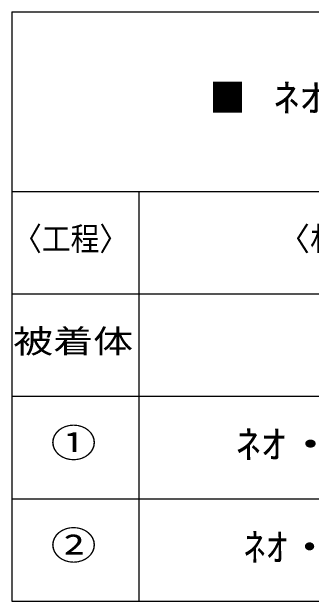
# Model space of a CAD drawing. Units: millimetres, scale not verified. Extents: x -110 to 101, y -94 to 88.
# Drawn here: x -31.37 to -7.96, y -94.08 to -48.06 of the extents above; entities that cross this region are included whole.
import ezdxf
from ezdxf.enums import TextEntityAlignment as Align

# ---------------------------------------------------------------- set-up
doc = ezdxf.new("R2010")
doc.units = ezdxf.units.MM
doc.header["$LTSCALE"] = 0.1
doc.layers.add('0-5_Z_O-文字', color=134, linetype='Continuous')
doc.styles.add('HGPｺﾞｼｯｸM', font='')
doc.styles.get('HGPｺﾞｼｯｸM').set_extended_font_data('HGPｺﾞｼｯｸM')

msp = doc.modelspace()

# ---------------------------------------------------------------- linework, layer by layer
at = {"layer": '0-5_Z_O-文字'}
for p, q in [((-31.3654, -48.0575), (28.6346, -48.0575)), ((-31.3654, -48.0575), (-31.3654, -94.084)), ((-31.3654, -62.084), (28.6346, -62.084)), ((-31.3654, -70.084), (28.6346, -70.084)), ((-31.3654, -78.084), (28.6346, -78.084)), ((-31.3654, -86.084), (28.6346, -86.084)), ((-31.3654, -94.084), (28.6346, -94.084))]:
    msp.add_line(p, q, dxfattribs=at)
at = {"layer": '0-5_Z_O-文字', "color": 1}
msp.add_line((-21.4362, -62.084), (-21.4362, -94.084), dxfattribs=at)

# ---------------------------------------------------------------- texts
at = {"layer": '0-5_Z_O-文字', "style": 'HGPｺﾞｼｯｸM'}
for s, height, width, p in [(' ﾈｵ･ﾙｰﾌｨﾝｸﾞE', 2.199, 1.35, (-12.0253, -56.5251)), ('〈工程〉', 1.833, 0.9, (-31.2675, -67.2515)), ('被着体', 1.833, 1.25, (-31.2548, -75.2515)), ('①', 2.199, 1.2, (-28.3348, -83.485)), ('ﾈｵ・ﾌﾟﾗｲﾏｰ', 2.199, 1.3, (-13.8637, -83.5764)), ('②', 2.199, 1.2, (-28.3348, -91.485)), ('ﾈｵ・ﾎﾞﾝﾄﾞR', 2.199, 1.15, (-13.2621, -91.5992))]:
    msp.add_text(s, height=height, dxfattribs=dict(at, width=width)).set_placement(p, align=Align.BOTTOM_LEFT)
at = {"layer": '0-5_Z_O-文字', "color": 3, "style": 'HGPｺﾞｼｯｸM', "width": 0.95}
msp.add_text('■', height=2.199, dxfattribs=at).set_placement((-15.9237, -56.5251), align=Align.BOTTOM_LEFT)
at = {"layer": '0-5_Z_O-文字', "style": 'HGPｺﾞｼｯｸM'}
msp.add_text('〈材料名〉', height=1.833, dxfattribs=at).set_placement((-10.5553, -67.2515), align=Align.BOTTOM_LEFT)

doc.saveas('drawing.dxf')
